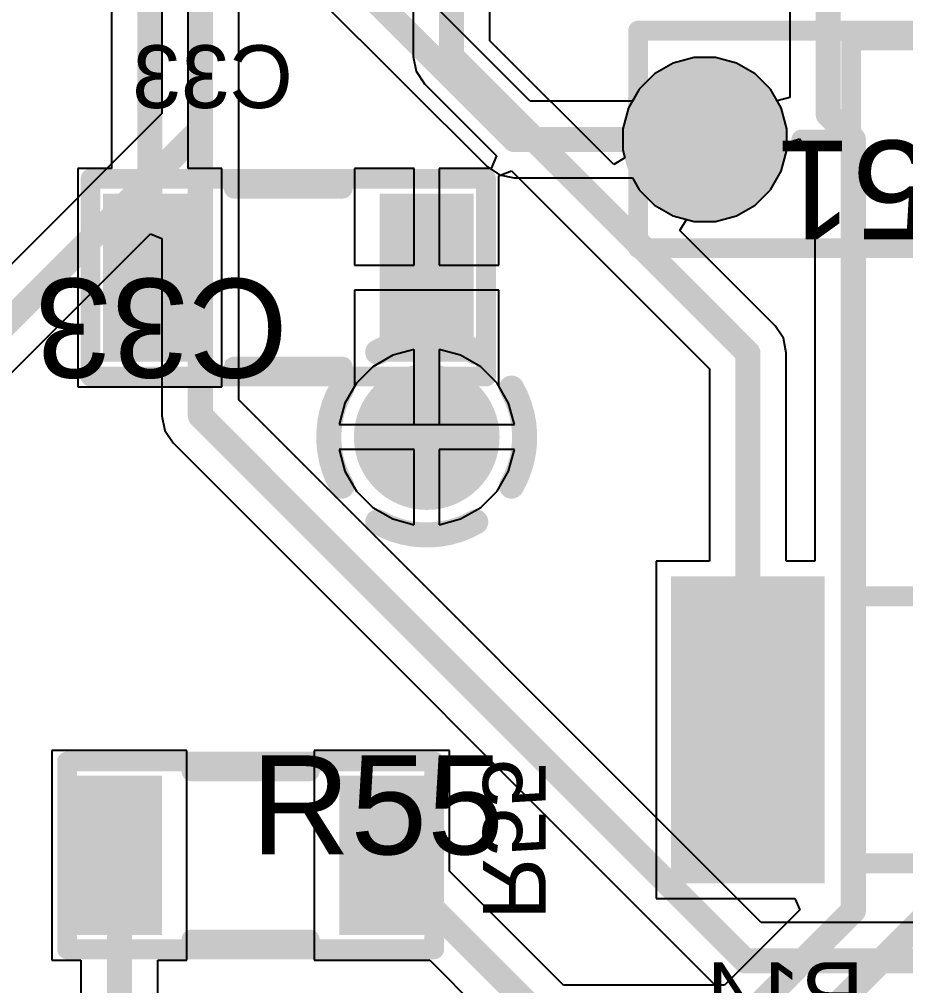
# Model space of a CAD drawing. Header units: inches. Extents: x -8.09 to -2.28, y -0.1 to 6.11.
# Drawn here: x -6.8121 to -6.4592, y 3.8031 to 4.1878 of the extents above; entities that cross this region are included whole.
import ezdxf

# ---------------------------------------------------------------- set-up
doc = ezdxf.new("R2010")
doc.units = ezdxf.units.IN
doc.header["$MEASUREMENT"] = 0
for name, color, linetype in [('BottomLayer', 5, 'Continuous'), ('BottomSolder', 6, 'Continuous'), ('InternalPlane1', 76, 'Continuous'), ('InternalPlane2', 16, 'Continuous'), ('Mechanical5', 56, 'Continuous'), ('MultiLayer', 9, 'Continuous'), ('PadHoleLayer', 156, 'Continuous'), ('TopLayer', 1, 'Continuous'), ('TopOverlay', 2, 'Continuous'), ('TopPaste', 8, 'Continuous'), ('TopSolder', 216, 'Continuous'), ('ViaHoleLayer', 16, 'Continuous')]:
    doc.layers.add(name, color=color, linetype=linetype)
doc.styles.add('Arial', font='', dxfattribs={"height": 0.2})
doc.styles.get('Arial').set_extended_font_data('Arial')

# ---------------------------------------------------------------- blocks, each defined once
blk = doc.blocks.new('FP_RQ732B_IPC_C_36')
at = {"layer": 'TopLayer'}
for points in [[(-0.06914, 0.03173), (-0.03535, 0.03173), (-0.03535, -0.03173), (-0.06914, -0.03173)], [(0.03535, 0.03173), (0.06914, 0.03173), (0.06914, -0.03173), (0.03535, -0.03173)]]:
    blk.add_hatch(color=1, dxfattribs=at).paths.add_polyline_path(points)
at = {"layer": 'TopPaste'}
for points in [[(-0.06914, 0.03173), (-0.03535, 0.03173), (-0.03535, -0.03173), (-0.06914, -0.03173)], [(0.03535, 0.03173), (0.06914, 0.03173), (0.06914, -0.03173), (0.03535, -0.03173)]]:
    blk.add_hatch(color=8, dxfattribs=at).paths.add_polyline_path(points)
at = {"layer": 'TopSolder'}
for points in [[(-0.06914, 0.03173), (-0.03535, 0.03173), (-0.03535, -0.03173), (-0.06914, -0.03173)], [(0.03535, 0.03173), (0.06914, 0.03173), (0.06914, -0.03173), (0.03535, -0.03173)]]:
    blk.add_hatch(color=216, dxfattribs=at).paths.add_polyline_path(points)
at = {"layer": 'Mechanical5'}
for points in [[(-0.07307, 0.0374, 0.00787, 0.00787, 0), (0.07307, 0.0374, 0.00787, 0.00787, 0)], [(-0.07307, -0.0374, 0.00787, 0.00787, 0), (-0.07307, 0.0374, 0.00787, 0.00787, 0)], [(0.07307, -0.0374, 0.00787, 0.00787, 0), (0.07307, 0.0374, 0.00787, 0.00787, 0)], [(-0.07307, -0.0374, 0.00787, 0.00787, 0), (0.07307, -0.0374, 0.00787, 0.00787, 0)]]:
    blk.add_lwpolyline(points, format="xyseb", dxfattribs=at)
for points in [[(-0.07504, 0.0374, 0.00394, 0.00394, 1), (-0.07111, 0.0374, 0.00394, 0.00394, 1)], [(-0.07504, 0.0374, 0.00394, 0.00394, 1), (-0.07111, 0.0374, 0.00394, 0.00394, 1)], [(0.07111, 0.0374, 0.00394, 0.00394, 1), (0.07504, 0.0374, 0.00394, 0.00394, 1)], [(0.07111, 0.0374, 0.00394, 0.00394, 1), (0.07504, 0.0374, 0.00394, 0.00394, 1)], [(-0.07504, -0.0374, 0.00394, 0.00394, 1), (-0.07111, -0.0374, 0.00394, 0.00394, 1)], [(-0.07504, -0.0374, 0.00394, 0.00394, 1), (-0.07111, -0.0374, 0.00394, 0.00394, 1)], [(0.07111, -0.0374, 0.00394, 0.00394, 1), (0.07504, -0.0374, 0.00394, 0.00394, 1)], [(0.07111, -0.0374, 0.00394, 0.00394, 1), (0.07504, -0.0374, 0.00394, 0.00394, 1)]]:
    blk.add_lwpolyline(points, format="xyseb", close=True, dxfattribs=at)
at = {"layer": 'TopOverlay'}
for points in [[(-0.02354, 0.03346, 0.00787, 0.00787, 0), (0.02354, 0.03346, 0.00787, 0.00787, 0)], [(-0.02354, -0.03346, 0.00787, 0.00787, 0), (0.02354, -0.03346, 0.00787, 0.00787, 0)]]:
    blk.add_lwpolyline(points, format="xyseb", dxfattribs=at)
for points in [[(-0.02551, 0.03346, 0.00394, 0.00394, 1), (-0.02157, 0.03346, 0.00394, 0.00394, 1)], [(0.02157, 0.03346, 0.00394, 0.00394, 1), (0.02551, 0.03346, 0.00394, 0.00394, 1)], [(-0.02551, -0.03346, 0.00394, 0.00394, 1), (-0.02157, -0.03346, 0.00394, 0.00394, 1)], [(0.02157, -0.03346, 0.00394, 0.00394, 1), (0.02551, -0.03346, 0.00394, 0.00394, 1)]]:
    blk.add_lwpolyline(points, format="xyseb", close=True, dxfattribs=at)
at = {"layer": 'Mechanical5', "style": 'Arial'}
blk.add_text('R55', height=0.03937, rotation=360, dxfattribs=at).set_placement((0, 0.00044))
blk = doc.blocks.new('FP_CF18_MFG_40')
at = {"layer": 'BottomLayer'}
blk.add_hatch(color=5, dxfattribs=at).paths.add_polyline_path([(-0.15177, 0.02264), (-0.1065, 0.02264), (-0.1065, -0.02264), (-0.15177, -0.02264)])
h = blk.add_hatch(color=5, dxfattribs=at)
edge = h.paths.add_edge_path()
edge.add_arc((0.12913, 0), 0.02264, 0, 360)
at = {"layer": 'BottomSolder'}
blk.add_hatch(color=6, dxfattribs=at).paths.add_polyline_path([(-0.15177, 0.02264), (-0.1065, 0.02264), (-0.1065, -0.02264), (-0.15177, -0.02264)])
h = blk.add_hatch(color=6, dxfattribs=at)
edge = h.paths.add_edge_path()
edge.add_arc((0.12913, 0), 0.02264, 0, 360)
at = {"layer": 'InternalPlane1'}
h = blk.add_hatch(color=76, dxfattribs=at)
edge = h.paths.add_edge_path()
edge.add_arc((-0.12913, 0), 0.0328, 0, 360)
h = blk.add_hatch(color=76, dxfattribs=at)
edge = h.paths.add_edge_path()
edge.add_arc((0.12913, 0), 0.0328, 0, 360)
at = {"layer": 'InternalPlane2'}
h = blk.add_hatch(color=16, dxfattribs=at)
edge = h.paths.add_edge_path()
edge.add_arc((-0.12913, 0), 0.0328, 0, 360)
h = blk.add_hatch(color=16, dxfattribs=at)
edge = h.paths.add_edge_path()
edge.add_arc((0.12913, 0), 0.0328, 0, 360)
at = {"layer": 'MultiLayer'}
blk.add_hatch(color=9, dxfattribs=at).paths.add_polyline_path([(-0.15177, 0.02264), (-0.1065, 0.02264), (-0.1065, -0.02264), (-0.15177, -0.02264)])
h = blk.add_hatch(color=9, dxfattribs=at)
edge = h.paths.add_edge_path()
edge.add_arc((0.12913, 0), 0.02264, 0, 360)
at = {"layer": 'PadHoleLayer'}
h = blk.add_hatch(color=156, dxfattribs=at)
edge = h.paths.add_edge_path()
edge.add_arc((-0.12913, 0), 0.0128, 0, 360)
h = blk.add_hatch(color=156, dxfattribs=at)
edge = h.paths.add_edge_path()
edge.add_arc((0.12913, 0), 0.0128, 0, 360)
at = {"layer": 'TopLayer'}
blk.add_hatch(color=1, dxfattribs=at).paths.add_polyline_path([(-0.15177, 0.02264), (-0.1065, 0.02264), (-0.1065, -0.02264), (-0.15177, -0.02264)])
h = blk.add_hatch(color=1, dxfattribs=at)
edge = h.paths.add_edge_path()
edge.add_arc((0.12913, 0), 0.02264, 0, 360)
at = {"layer": 'TopSolder'}
blk.add_hatch(color=216, dxfattribs=at).paths.add_polyline_path([(-0.15177, 0.02264), (-0.1065, 0.02264), (-0.1065, -0.02264), (-0.15177, -0.02264)])
h = blk.add_hatch(color=216, dxfattribs=at)
edge = h.paths.add_edge_path()
edge.add_arc((0.12913, 0), 0.02264, 0, 360)
at = {"layer": 'Mechanical5'}
for points in [[(-0.15571, 0.04331, 0.00787, 0.00787, 0), (-0.15571, -0.04331, 0.00787, 0.00787, 0)], [(0.15571, 0.04331, 0.00787, 0.00787, 0), (-0.15571, 0.04331, 0.00787, 0.00787, 0)], [(0.15571, 0.04331, 0.00787, 0.00787, 0), (0.15571, -0.04331, 0.00787, 0.00787, 0)], [(0.15571, -0.04331, 0.00787, 0.00787, 0), (-0.15571, -0.04331, 0.00787, 0.00787, 0)]]:
    blk.add_lwpolyline(points, format="xyseb", dxfattribs=at)
for points in [[(-0.15768, 0.04331, 0.00394, 0.00394, 1), (-0.15374, 0.04331, 0.00394, 0.00394, 1)], [(-0.15768, 0.04331, 0.00394, 0.00394, 1), (-0.15374, 0.04331, 0.00394, 0.00394, 1)], [(0.15374, 0.04331, 0.00394, 0.00394, 1), (0.15768, 0.04331, 0.00394, 0.00394, 1)], [(0.15374, 0.04331, 0.00394, 0.00394, 1), (0.15768, 0.04331, 0.00394, 0.00394, 1)], [(-0.15768, -0.04331, 0.00394, 0.00394, 1), (-0.15374, -0.04331, 0.00394, 0.00394, 1)], [(-0.15768, -0.04331, 0.00394, 0.00394, 1), (-0.15374, -0.04331, 0.00394, 0.00394, 1)], [(0.15374, -0.04331, 0.00394, 0.00394, 1), (0.15768, -0.04331, 0.00394, 0.00394, 1)], [(0.15374, -0.04331, 0.00394, 0.00394, 1), (0.15768, -0.04331, 0.00394, 0.00394, 1)]]:
    blk.add_lwpolyline(points, format="xyseb", close=True, dxfattribs=at)
at = {"layer": 'TopOverlay'}
for points in [[(-0.07087, 0.03937, 0.00787, 0.00787, 0), (-0.07087, -0.03937, 0.00787, 0.00787, 0)], [(0.07087, 0.03937, 0.00787, 0.00787, 0), (-0.07087, 0.03937, 0.00787, 0.00787, 0)], [(0.07087, 0.03937, 0.00787, 0.00787, 0), (0.07087, -0.03937, 0.00787, 0.00787, 0)], [(-0.07087, 0, 0.00787, 0.00787, 0), (-0.09075, 0, 0.00787, 0.00787, 0)], [(0.09075, 0, 0.00787, 0.00787, 0), (0.07087, 0, 0.00787, 0.00787, 0)], [(0.07087, -0.03937, 0.00787, 0.00787, 0), (-0.07087, -0.03937, 0.00787, 0.00787, 0)]]:
    blk.add_lwpolyline(points, format="xyseb", dxfattribs=at)
for points in [[(-0.07283, 0.03937, 0.00394, 0.00394, 1), (-0.0689, 0.03937, 0.00394, 0.00394, 1)], [(-0.07283, 0.03937, 0.00394, 0.00394, 1), (-0.0689, 0.03937, 0.00394, 0.00394, 1)], [(0.0689, 0.03937, 0.00394, 0.00394, 1), (0.07283, 0.03937, 0.00394, 0.00394, 1)], [(0.0689, 0.03937, 0.00394, 0.00394, 1), (0.07283, 0.03937, 0.00394, 0.00394, 1)], [(-0.09272, 0, 0.00394, 0.00394, 1), (-0.08878, 0, 0.00394, 0.00394, 1)], [(-0.07283, 0, 0.00394, 0.00394, 1), (-0.0689, 0, 0.00394, 0.00394, 1)], [(0.0689, 0, 0.00394, 0.00394, 1), (0.07283, 0, 0.00394, 0.00394, 1)], [(0.08878, 0, 0.00394, 0.00394, 1), (0.09272, 0, 0.00394, 0.00394, 1)], [(-0.07283, -0.03937, 0.00394, 0.00394, 1), (-0.0689, -0.03937, 0.00394, 0.00394, 1)], [(-0.07283, -0.03937, 0.00394, 0.00394, 1), (-0.0689, -0.03937, 0.00394, 0.00394, 1)], [(0.0689, -0.03937, 0.00394, 0.00394, 1), (0.07283, -0.03937, 0.00394, 0.00394, 1)], [(0.0689, -0.03937, 0.00394, 0.00394, 1), (0.07283, -0.03937, 0.00394, 0.00394, 1)]]:
    blk.add_lwpolyline(points, format="xyseb", close=True, dxfattribs=at)
at = {"layer": 'Mechanical5', "style": 'Arial'}
blk.add_text('R51', height=0.03937, dxfattribs=at).set_placement((0, 0.00044))
blk = doc.blocks.new('RESC3226X70X40ML20T20_77')
at = {"layer": 'TopLayer'}
for points in [[(-0.08858, -0.05709), (-0.08858, 0.05709), (-0.03543, 0.05709), (-0.03543, -0.05709)], [(0.03543, -0.05709), (0.03543, 0.05709), (0.08858, 0.05709), (0.08858, -0.05709)]]:
    blk.add_hatch(color=1, dxfattribs=at).paths.add_polyline_path(points)
at = {"layer": 'TopPaste'}
for points in [[(-0.08858, -0.05709), (-0.08858, 0.05709), (-0.03543, 0.05709), (-0.03543, -0.05709)], [(0.03543, -0.05709), (0.03543, 0.05709), (0.08858, 0.05709), (0.08858, -0.05709)]]:
    blk.add_hatch(color=8, dxfattribs=at).paths.add_polyline_path(points)
at = {"layer": 'TopSolder'}
for points in [[(-0.09258, -0.06109), (-0.09258, 0.06109), (-0.03143, 0.06109), (-0.03143, -0.06109)], [(0.03143, -0.06109), (0.03143, 0.06109), (0.09258, 0.06109), (0.09258, -0.06109)]]:
    blk.add_hatch(color=216, dxfattribs=at).paths.add_polyline_path(points)
at = {"layer": 'TopOverlay'}
for points in [[(-0.01969, 0.05315, 0.00787, 0.00787, 0), (0.01969, 0.05315, 0.00787, 0.00787, 0)], [(-0.01969, -0.05315, 0.00787, 0.00787, 0), (0.01969, -0.05315, 0.00787, 0.00787, 0)]]:
    blk.add_lwpolyline(points, format="xyseb", dxfattribs=at)
for points in [[(-0.02165, 0.05315, 0.00394, 0.00394, 1), (-0.01772, 0.05315, 0.00394, 0.00394, 1)], [(0.01772, 0.05315, 0.00394, 0.00394, 1), (0.02165, 0.05315, 0.00394, 0.00394, 1)], [(-0.02165, -0.05315, 0.00394, 0.00394, 1), (-0.01772, -0.05315, 0.00394, 0.00394, 1)], [(0.01772, -0.05315, 0.00394, 0.00394, 1), (0.02165, -0.05315, 0.00394, 0.00394, 1)]]:
    blk.add_lwpolyline(points, format="xyseb", close=True, dxfattribs=at)
blk = doc.blocks.new('FP_C1206C_EB_MFG_134')
at = {"layer": 'TopLayer'}
for points in [[(-0.07382, 0.03346), (-0.03642, 0.03346), (-0.03642, -0.03346), (-0.07382, -0.03346)], [(0.03642, 0.03346), (0.07382, 0.03346), (0.07382, -0.03346), (0.03642, -0.03346)]]:
    blk.add_hatch(color=1, dxfattribs=at).paths.add_polyline_path(points)
at = {"layer": 'TopPaste'}
for points in [[(-0.07382, 0.03346), (-0.03642, 0.03346), (-0.03642, -0.03346), (-0.07382, -0.03346)], [(0.03642, 0.03346), (0.07382, 0.03346), (0.07382, -0.03346), (0.03642, -0.03346)]]:
    blk.add_hatch(color=8, dxfattribs=at).paths.add_polyline_path(points)
at = {"layer": 'TopSolder'}
for points in [[(-0.07382, 0.03346), (-0.03642, 0.03346), (-0.03642, -0.03346), (-0.07382, -0.03346)], [(0.03642, 0.03346), (0.07382, 0.03346), (0.07382, -0.03346), (0.03642, -0.03346)]]:
    blk.add_hatch(color=216, dxfattribs=at).paths.add_polyline_path(points)
at = {"layer": 'Mechanical5'}
for points in [[(0.07874, 0.03937, 0.00787, 0.00787, 0), (-0.07874, 0.03937, 0.00787, 0.00787, 0)], [(-0.07874, 0.03937, 0.00787, 0.00787, 0), (-0.07874, -0.03937, 0.00787, 0.00787, 0)], [(0.07874, 0.03937, 0.00787, 0.00787, 0), (0.07874, -0.03937, 0.00787, 0.00787, 0)], [(0.07874, -0.03937, 0.00787, 0.00787, 0), (-0.07874, -0.03937, 0.00787, 0.00787, 0)]]:
    blk.add_lwpolyline(points, format="xyseb", dxfattribs=at)
for points in [[(-0.08071, 0.03937, 0.00394, 0.00394, 1), (-0.07677, 0.03937, 0.00394, 0.00394, 1)], [(-0.08071, 0.03937, 0.00394, 0.00394, 1), (-0.07677, 0.03937, 0.00394, 0.00394, 1)], [(0.07677, 0.03937, 0.00394, 0.00394, 1), (0.08071, 0.03937, 0.00394, 0.00394, 1)], [(0.07677, 0.03937, 0.00394, 0.00394, 1), (0.08071, 0.03937, 0.00394, 0.00394, 1)], [(-0.08071, -0.03937, 0.00394, 0.00394, 1), (-0.07677, -0.03937, 0.00394, 0.00394, 1)], [(-0.08071, -0.03937, 0.00394, 0.00394, 1), (-0.07677, -0.03937, 0.00394, 0.00394, 1)], [(0.07677, -0.03937, 0.00394, 0.00394, 1), (0.08071, -0.03937, 0.00394, 0.00394, 1)], [(0.07677, -0.03937, 0.00394, 0.00394, 1), (0.08071, -0.03937, 0.00394, 0.00394, 1)]]:
    blk.add_lwpolyline(points, format="xyseb", close=True, dxfattribs=at)
at = {"layer": 'TopOverlay'}
for points in [[(0.02165, 0.03543, 0.00787, 0.00787, 0), (-0.02165, 0.03543, 0.00787, 0.00787, 0)], [(0.02165, -0.03543, 0.00787, 0.00787, 0), (-0.02165, -0.03543, 0.00787, 0.00787, 0)]]:
    blk.add_lwpolyline(points, format="xyseb", dxfattribs=at)
for points in [[(-0.02362, 0.03543, 0.00394, 0.00394, 1), (-0.01969, 0.03543, 0.00394, 0.00394, 1)], [(0.01969, 0.03543, 0.00394, 0.00394, 1), (0.02362, 0.03543, 0.00394, 0.00394, 1)], [(-0.02362, -0.03543, 0.00394, 0.00394, 1), (-0.01969, -0.03543, 0.00394, 0.00394, 1)], [(0.01969, -0.03543, 0.00394, 0.00394, 1), (0.02362, -0.03543, 0.00394, 0.00394, 1)]]:
    blk.add_lwpolyline(points, format="xyseb", close=True, dxfattribs=at)
at = {"layer": 'Mechanical5', "style": 'Arial'}
blk.add_text('C33', height=0.03937, dxfattribs=at).set_placement((0, 0.00044))

msp = doc.modelspace()

# ---------------------------------------------------------------- hatches: boundary and pattern name
at = {"layer": 'BottomLayer'}
h = msp.add_hatch(color=5, dxfattribs=at)
edge = h.paths.add_edge_path()
edge.add_arc((-6.64988, 4.02153), 0.025, 0, 360)
at = {"layer": 'BottomSolder'}
h = msp.add_hatch(color=6, dxfattribs=at)
edge = h.paths.add_edge_path()
edge.add_arc((-6.64988, 4.02153), 0.029, 0, 360)
at = {"layer": 'TopLayer'}
h = msp.add_hatch(color=1, dxfattribs=at)
edge = h.paths.add_edge_path()
edge.add_arc((-6.64988, 4.02153), 0.025, 0, 360)
at = {"layer": 'TopSolder'}
h = msp.add_hatch(color=216, dxfattribs=at)
edge = h.paths.add_edge_path()
edge.add_arc((-6.64988, 4.02153), 0.029, 0, 360)
at = {"layer": 'ViaHoleLayer'}
h = msp.add_hatch(color=16, dxfattribs=at)
edge = h.paths.add_edge_path()
edge.add_arc((-6.64988, 4.02153), 0.014, 0, 360)

# ---------------------------------------------------------------- linework, layer by layer
at = {"layer": 'BottomLayer'}
for p, q in [((-6.75529, 4.32154), (-6.75529, 4.15033)), ((-6.60867, 4.15529), (-6.70471, 4.25133)), ((-6.72471, 4.144), (-6.72471, 4.22154)), ((-6.72009, 4.22346), (-6.62581, 4.12919)), ((-6.55173, 4.17041), (-6.55917, 4.16612)), ((-6.54343, 4.17264), (-6.55173, 4.17041)), ((-6.53484, 4.17264), (-6.54343, 4.17264)), ((-6.52654, 4.17041), (-6.53484, 4.17264)), ((-6.51909, 4.16612), (-6.52654, 4.17041)), ((-6.55917, 4.16612), (-6.56525, 4.16004)), ((-6.51302, 4.16004), (-6.51909, 4.16612)), ((-6.56525, 4.16004), (-6.56799, 4.15529)), ((-6.50872, 4.1526), (-6.51302, 4.16004)), ((-6.56799, 4.15529), (-6.60867, 4.15529)), ((-6.5065, 4.1443), (-6.50872, 4.1526)), ((-6.75529, 4.15033), (-6.90051, 4.00512)), ((-6.72471, 4.03633), (-6.72471, 4.144)), ((-6.5065, 4.1357), (-6.5065, 4.1443)), ((-6.50872, 4.1274), (-6.5065, 4.1357)), ((-6.62581, 4.12919), (-6.62085, 4.12587)), ((-6.62085, 4.12587), (-6.615, 4.12471)), ((-6.615, 4.12471), (-6.56799, 4.12471)), ((-6.56799, 4.12471), (-6.56525, 4.11996)), ((-6.51302, 4.11996), (-6.50872, 4.1274)), ((-6.56525, 4.11996), (-6.55917, 4.11388)), ((-6.51909, 4.11388), (-6.51302, 4.11996)), ((-6.55917, 4.11388), (-6.55173, 4.10959)), ((-6.52654, 4.10959), (-6.51909, 4.11388)), ((-6.55173, 4.10959), (-6.54343, 4.10736)), ((-6.53484, 4.10736), (-6.52654, 4.10959)), ((-6.54343, 4.10736), (-6.53484, 4.10736)), ((-7.08385, 3.77852), (-6.75991, 4.10246)), ((-6.75991, 4.10246), (-6.75529, 4.10054)), ((-6.75529, 4.10054), (-6.75529, 4.03)), ((-6.65488, 4.05643), (-6.66339, 4.05415)), ((-6.65488, 4.02653), (-6.65488, 4.05643)), ((-6.63637, 4.05415), (-6.64488, 4.05643)), ((-6.64488, 4.05643), (-6.64488, 4.02653)), ((-6.66339, 4.05415), (-6.67137, 4.04954)), ((-6.62839, 4.04954), (-6.63637, 4.05415)), ((-6.67137, 4.04954), (-6.67789, 4.04302)), ((-6.62188, 4.04302), (-6.62839, 4.04954)), ((-6.67789, 4.04302), (-6.6825, 4.03504)), ((-6.61727, 4.03504), (-6.62188, 4.04302)), ((-6.51666, 3.82829), (-6.72471, 4.03633)), ((-6.6825, 4.03504), (-6.68478, 4.02653)), ((-6.61499, 4.02653), (-6.61727, 4.03504)), ((-6.75529, 4.03), (-6.75413, 4.02415)), ((-6.75413, 4.02415), (-6.75081, 4.01919)), ((-6.68478, 4.02653), (-6.65488, 4.02653)), ((-6.64488, 4.02653), (-6.61499, 4.02653)), ((-6.75081, 4.01919), (-6.53381, 3.80219)), ((-6.65488, 4.01653), (-6.68478, 4.01653)), ((-6.68478, 4.01653), (-6.6825, 4.00802)), ((-6.65488, 3.98664), (-6.65488, 4.01653)), ((-6.61499, 4.01653), (-6.64488, 4.01653)), ((-6.64488, 4.01653), (-6.64488, 3.98664)), ((-6.61727, 4.00802), (-6.61499, 4.01653)), ((-6.6825, 4.00802), (-6.67789, 4.00004)), ((-6.62188, 4.00004), (-6.61727, 4.00802)), ((-6.67789, 4.00004), (-6.67137, 3.99353)), ((-6.62839, 3.99353), (-6.62188, 4.00004)), ((-6.67137, 3.99353), (-6.66339, 3.98892)), ((-6.63637, 3.98892), (-6.62839, 3.99353)), ((-6.66339, 3.98892), (-6.65488, 3.98664)), ((-6.64488, 3.98664), (-6.63637, 3.98892)), ((-6.20646, 3.82829), (-6.51666, 3.82829))]:
    msp.add_line(p, q, dxfattribs=at)
for points in [[(-6.74, 4.144, 0.01, 0.01, 0), (-6.74, 4.365, 0.01, 0.01, 0)], [(-6.72, 4.245, 0.01, 0.01, 0), (-6.615, 4.14, 0.01, 0.01, 0)], [(-7.117, 3.767, 0.01, 0.01, 0), (-6.74, 4.144, 0.01, 0.01, 0)], [(-6.74, 4.03, 0.01, 0.01, 0), (-6.74, 4.144, 0.01, 0.01, 0)], [(-6.615, 4.14, 0.01, 0.01, 0), (-6.53913, 4.14, 0.01, 0.01, 0)], [(-6.74, 4.03, 0.01, 0.01, 0), (-6.523, 3.813, 0.01, 0.01, 0)], [(-6.523, 3.813, 0.01, 0.01, 0), (-6.163, 3.813, 0.01, 0.01, 0)]]:
    msp.add_lwpolyline(points, format="xyseb", dxfattribs=at)
for points in [[(-6.7425, 4.144, 0.005, 0.005, 1), (-6.7375, 4.144, 0.005, 0.005, 1)], [(-6.7425, 4.144, 0.005, 0.005, 1), (-6.7375, 4.144, 0.005, 0.005, 1)], [(-6.7425, 4.144, 0.005, 0.005, 1), (-6.7375, 4.144, 0.005, 0.005, 1)], [(-6.6175, 4.14, 0.005, 0.005, 1), (-6.6125, 4.14, 0.005, 0.005, 1)], [(-6.6175, 4.14, 0.005, 0.005, 1), (-6.6125, 4.14, 0.005, 0.005, 1)], [(-6.54163, 4.14, 0.005, 0.005, 1), (-6.53663, 4.14, 0.005, 0.005, 1)], [(-6.7425, 4.03, 0.005, 0.005, 1), (-6.7375, 4.03, 0.005, 0.005, 1)], [(-6.7425, 4.03, 0.005, 0.005, 1), (-6.7375, 4.03, 0.005, 0.005, 1)], [(-6.5255, 3.813, 0.005, 0.005, 1), (-6.5205, 3.813, 0.005, 0.005, 1)], [(-6.5255, 3.813, 0.005, 0.005, 1), (-6.5205, 3.813, 0.005, 0.005, 1)]]:
    msp.add_lwpolyline(points, format="xyseb", close=True, dxfattribs=at)
at = {"layer": 'InternalPlane1'}
for points in [[(-6.66938, 4.05531, 0.01, 0.01, -0.267949), (-6.63038, 4.05531, 0.01, 0.01, 0)], [(-6.68366, 4.00203, 0.01, 0.01, -0.267949), (-6.68366, 4.04103, 0.01, 0.01, 0)], [(-6.61611, 4.04103, 0.01, 0.01, -0.267949), (-6.61611, 4.00203, 0.01, 0.01, 0)], [(-6.63038, 3.98776, 0.01, 0.01, -0.267949), (-6.66938, 3.98776, 0.01, 0.01, 0)]]:
    msp.add_lwpolyline(points, format="xyseb", dxfattribs=at)
for points in [[(-6.67188, 4.05531, 0.005, 0.005, 1), (-6.66688, 4.05531, 0.005, 0.005, 1)], [(-6.63288, 4.05531, 0.005, 0.005, 1), (-6.62788, 4.05531, 0.005, 0.005, 1)], [(-6.68616, 4.04103, 0.005, 0.005, 1), (-6.68116, 4.04103, 0.005, 0.005, 1)], [(-6.61861, 4.04103, 0.005, 0.005, 1), (-6.61361, 4.04103, 0.005, 0.005, 1)], [(-6.68616, 4.00203, 0.005, 0.005, 1), (-6.68116, 4.00203, 0.005, 0.005, 1)], [(-6.61861, 4.00203, 0.005, 0.005, 1), (-6.61361, 4.00203, 0.005, 0.005, 1)], [(-6.67188, 3.98776, 0.005, 0.005, 1), (-6.66688, 3.98776, 0.005, 0.005, 1)], [(-6.63288, 3.98776, 0.005, 0.005, 1), (-6.62788, 3.98776, 0.005, 0.005, 1)]]:
    msp.add_lwpolyline(points, format="xyseb", close=True, dxfattribs=at)
at = {"layer": 'InternalPlane2'}
for points in [[(-6.66938, 4.05531, 0.01, 0.01, -0.267949), (-6.63038, 4.05531, 0.01, 0.01, 0)], [(-6.68366, 4.00203, 0.01, 0.01, -0.267949), (-6.68366, 4.04103, 0.01, 0.01, 0)], [(-6.61611, 4.04103, 0.01, 0.01, -0.267949), (-6.61611, 4.00203, 0.01, 0.01, 0)], [(-6.63038, 3.98776, 0.01, 0.01, -0.267949), (-6.66938, 3.98776, 0.01, 0.01, 0)]]:
    msp.add_lwpolyline(points, format="xyseb", dxfattribs=at)
for points in [[(-6.67188, 4.05531, 0.005, 0.005, 1), (-6.66688, 4.05531, 0.005, 0.005, 1)], [(-6.63288, 4.05531, 0.005, 0.005, 1), (-6.62788, 4.05531, 0.005, 0.005, 1)], [(-6.68616, 4.04103, 0.005, 0.005, 1), (-6.68116, 4.04103, 0.005, 0.005, 1)], [(-6.61861, 4.04103, 0.005, 0.005, 1), (-6.61361, 4.04103, 0.005, 0.005, 1)], [(-6.68616, 4.00203, 0.005, 0.005, 1), (-6.68116, 4.00203, 0.005, 0.005, 1)], [(-6.61861, 4.00203, 0.005, 0.005, 1), (-6.61361, 4.00203, 0.005, 0.005, 1)], [(-6.67188, 3.98776, 0.005, 0.005, 1), (-6.66688, 3.98776, 0.005, 0.005, 1)], [(-6.63288, 3.98776, 0.005, 0.005, 1), (-6.62788, 3.98776, 0.005, 0.005, 1)]]:
    msp.add_lwpolyline(points, format="xyseb", close=True, dxfattribs=at)
at = {"layer": 'TopLayer'}
for p, q in [((-6.62471, 4.17933), (-6.62471, 4.57067)), ((-6.50529, 4.498), (-6.50529, 4.15666)), ((-6.65529, 4.27434), (-6.65529, 4.173)), ((-6.77541, 4.225), (-6.77541, 4.12846)), ((-6.74482, 4.12846), (-6.74482, 4.21867)), ((-6.57544, 4.13007), (-6.62471, 4.17933)), ((-6.65529, 4.173), (-6.65413, 4.16715)), ((-6.55173, 4.17041), (-6.55917, 4.16612)), ((-6.54343, 4.17264), (-6.55173, 4.17041)), ((-6.53484, 4.17264), (-6.54343, 4.17264)), ((-6.52654, 4.17041), (-6.53484, 4.17264)), ((-6.51909, 4.16612), (-6.52654, 4.17041)), ((-6.65413, 4.16715), (-6.65081, 4.16219)), ((-6.55917, 4.16612), (-6.56525, 4.16004)), ((-6.51302, 4.16004), (-6.51909, 4.16612)), ((-6.65081, 4.16219), (-6.62209, 4.13346)), ((-6.56525, 4.16004), (-6.56955, 4.1526)), ((-6.51029, 4.15532), (-6.51302, 4.16004)), ((-6.50529, 4.15666), (-6.51029, 4.15532)), ((-6.56955, 4.1526), (-6.57177, 4.1443)), ((-6.57177, 4.1443), (-6.57177, 4.1357)), ((-6.5065, 4.13869), (-6.5015, 4.14021)), ((-6.5015, 4.14021), (-6.50081, 4.13919)), ((-6.50081, 4.13919), (-6.49529, 4.13367)), ((-6.57177, 4.1357), (-6.57095, 4.13265)), ((-6.50872, 4.1274), (-6.5065, 4.1357)), ((-6.5065, 4.1357), (-6.5065, 4.13869)), ((-6.62209, 4.13346), (-6.62416, 4.12846)), ((-6.57095, 4.13265), (-6.57544, 4.13007)), ((-6.49529, 4.13367), (-6.49529, 3.97209)), ((-6.77541, 4.12846), (-6.78882, 4.12846)), ((-6.78882, 4.12846), (-6.78882, 4.04154)), ((-6.73142, 4.12846), (-6.74482, 4.12846)), ((-6.73142, 4.04154), (-6.73142, 4.12846)), ((-6.65488, 4.12846), (-6.67858, 4.12846)), ((-6.67858, 4.12846), (-6.67858, 4.09)), ((-6.65488, 4.09), (-6.65488, 4.12846)), ((-6.62495, 4.12846), (-6.64488, 4.12846)), ((-6.64488, 4.12846), (-6.64488, 4.09)), ((-6.62473, 4.12846), (-6.62495, 4.12846)), ((-6.62416, 4.12846), (-6.62473, 4.12846)), ((-6.62473, 4.12846), (-6.62473, 4.12846)), ((-6.62118, 4.12548), (-6.62021, 4.12588)), ((-6.62118, 4.12491), (-6.62118, 4.12548)), ((-6.62118, 4.1247), (-6.62118, 4.12491)), ((-6.62118, 4.12491), (-6.62118, 4.12491)), ((-6.62118, 4.09), (-6.62118, 4.1247)), ((-6.62021, 4.12588), (-6.61618, 4.12755)), ((-6.61618, 4.12755), (-6.5373, 4.04867)), ((-6.51302, 4.11996), (-6.50872, 4.1274)), ((-6.51909, 4.11388), (-6.51302, 4.11996)), ((-6.52654, 4.10959), (-6.51909, 4.11388)), ((-6.53484, 4.10736), (-6.52654, 4.10959)), ((-6.54907, 4.1037), (-6.54648, 4.10818)), ((-6.54648, 4.10818), (-6.54343, 4.10736)), ((-6.54343, 4.10736), (-6.53484, 4.10736)), ((-6.51119, 4.06582), (-6.54907, 4.1037)), ((-6.67858, 4.09), (-6.65488, 4.09)), ((-6.64488, 4.09), (-6.62118, 4.09)), ((-6.64988, 4.08), (-6.67858, 4.08)), ((-6.67858, 4.08), (-6.67858, 4.04182)), ((-6.62118, 4.08), (-6.64988, 4.08)), ((-6.62118, 4.04182), (-6.62118, 4.08)), ((-6.50788, 4.06086), (-6.51119, 4.06582)), ((-6.50671, 4.05501), (-6.50788, 4.06086)), ((-6.50671, 3.97209), (-6.50671, 4.05501)), ((-6.5373, 4.04867), (-6.5373, 3.97209)), ((-6.78882, 4.04154), (-6.73142, 4.04154)), ((-6.67858, 4.04182), (-6.6825, 4.03504)), ((-6.61727, 4.03504), (-6.62118, 4.04182)), ((-6.6825, 4.03504), (-6.68478, 4.02653)), ((-6.61499, 4.02653), (-6.61727, 4.03504)), ((-6.68478, 4.02653), (-6.61499, 4.02653)), ((-6.65488, 4.01653), (-6.68478, 4.01653)), ((-6.68478, 4.01653), (-6.6825, 4.00802)), ((-6.65488, 3.98664), (-6.65488, 4.01653)), ((-6.61499, 4.01653), (-6.64488, 4.01653)), ((-6.64488, 4.01653), (-6.64488, 3.98664)), ((-6.61727, 4.00802), (-6.61499, 4.01653)), ((-6.6825, 4.00802), (-6.67789, 4.00004)), ((-6.62188, 4.00004), (-6.61727, 4.00802)), ((-6.67789, 4.00004), (-6.67137, 3.99353)), ((-6.62839, 3.99353), (-6.62188, 4.00004)), ((-6.67137, 3.99353), (-6.66339, 3.98892)), ((-6.63637, 3.98892), (-6.62839, 3.99353)), ((-6.66339, 3.98892), (-6.65488, 3.98664)), ((-6.64488, 3.98664), (-6.63637, 3.98892)), ((-6.5373, 3.97209), (-6.55858, 3.97209)), ((-6.55858, 3.97209), (-6.55858, 3.83791)), ((-6.49529, 3.97209), (-6.50671, 3.97209)), ((-6.74535, 3.89673), (-6.79914, 3.89673)), ((-6.79914, 3.89673), (-6.79914, 3.81327)), ((-6.74535, 3.81327), (-6.74535, 3.89673)), ((-6.64086, 3.89673), (-6.69465, 3.89673)), ((-6.69465, 3.89673), (-6.69465, 3.81327)), ((-6.64086, 3.84874), (-6.64086, 3.89673)), ((-6.59542, 3.80329), (-6.64086, 3.84874)), ((-6.55858, 3.83791), (-6.50325, 3.83791)), ((-6.50325, 3.83791), (-6.50133, 3.83329)), ((-6.50133, 3.83329), (-6.53133, 3.80329)), ((-6.79914, 3.81327), (-6.78754, 3.81327)), ((-6.78754, 3.81327), (-6.78754, 3.75486)), ((-6.75695, 3.76119), (-6.75695, 3.81327)), ((-6.75695, 3.81327), (-6.74535, 3.81327)), ((-6.69465, 3.81327), (-6.64865, 3.81327)), ((-6.64865, 3.81327), (-6.61257, 3.77719)), ((-6.53133, 3.80329), (-6.59542, 3.80329))]:
    msp.add_line(p, q, dxfattribs=at)
for points in [[(-6.64, 4.173, 0.01, 0.01, 0), (-6.64, 4.577, 0.01, 0.01, 0)], [(-6.49, 4.15, 0.01, 0.01, 0), (-6.49, 4.498, 0.01, 0.01, 0)], [(-6.76012, 4.085, 0.01, 0.01, 0), (-6.76012, 4.225, 0.01, 0.01, 0)], [(-6.64, 4.173, 0.01, 0.01, 0), (-6.52201, 4.05501, 0.01, 0.01, 0)], [(-6.49, 4.15, 0.01, 0.01, 0), (-6.48, 4.14, 0.01, 0.01, 0)], [(-6.48, 3.833, 0.01, 0.01, 0), (-6.48, 4.14, 0.01, 0.01, 0)], [(-6.64988, 4.02153, 0.01, 0.01, 0), (-6.64988, 4.085, 0.01, 0.01, 0)], [(-6.52201, 3.905, 0.01, 0.01, 0), (-6.52201, 4.05501, 0.01, 0.01, 0)], [(-6.77224, 3.75486, 0.01, 0.01, 0), (-6.77224, 3.855, 0.01, 0.01, 0)], [(-6.66776, 3.854, 0.01, 0.01, 0), (-6.66776, 3.855, 0.01, 0.01, 0)], [(-6.66776, 3.854, 0.01, 0.01, 0), (-6.60176, 3.788, 0.01, 0.01, 0)], [(-6.555, 3.727, 0.01, 0.01, 0), (-6.449, 3.833, 0.01, 0.01, 0)], [(-6.525, 3.788, 0.01, 0.01, 0), (-6.48, 3.833, 0.01, 0.01, 0)]]:
    msp.add_lwpolyline(points, format="xyseb", dxfattribs=at)
for points in [[(-6.6425, 4.173, 0.005, 0.005, 1), (-6.6375, 4.173, 0.005, 0.005, 1)], [(-6.6425, 4.173, 0.005, 0.005, 1), (-6.6375, 4.173, 0.005, 0.005, 1)], [(-6.4925, 4.15, 0.005, 0.005, 1), (-6.4875, 4.15, 0.005, 0.005, 1)], [(-6.4925, 4.15, 0.005, 0.005, 1), (-6.4875, 4.15, 0.005, 0.005, 1)], [(-6.4825, 4.14, 0.005, 0.005, 1), (-6.4775, 4.14, 0.005, 0.005, 1)], [(-6.4825, 4.14, 0.005, 0.005, 1), (-6.4775, 4.14, 0.005, 0.005, 1)], [(-6.76262, 4.085, 0.005, 0.005, 1), (-6.75762, 4.085, 0.005, 0.005, 1)], [(-6.65238, 4.085, 0.005, 0.005, 1), (-6.64738, 4.085, 0.005, 0.005, 1)], [(-6.52451, 4.05501, 0.005, 0.005, 1), (-6.51951, 4.05501, 0.005, 0.005, 1)], [(-6.52451, 4.05501, 0.005, 0.005, 1), (-6.51951, 4.05501, 0.005, 0.005, 1)], [(-6.65238, 4.02153, 0.005, 0.005, 1), (-6.64738, 4.02153, 0.005, 0.005, 1)], [(-6.52451, 3.905, 0.005, 0.005, 1), (-6.51951, 3.905, 0.005, 0.005, 1)], [(-6.77474, 3.855, 0.005, 0.005, 1), (-6.76974, 3.855, 0.005, 0.005, 1)], [(-6.67026, 3.855, 0.005, 0.005, 1), (-6.66526, 3.855, 0.005, 0.005, 1)], [(-6.67026, 3.854, 0.005, 0.005, 1), (-6.66526, 3.854, 0.005, 0.005, 1)], [(-6.67026, 3.854, 0.005, 0.005, 1), (-6.66526, 3.854, 0.005, 0.005, 1)], [(-6.4825, 3.833, 0.005, 0.005, 1), (-6.4775, 3.833, 0.005, 0.005, 1)], [(-6.4825, 3.833, 0.005, 0.005, 1), (-6.4775, 3.833, 0.005, 0.005, 1)]]:
    msp.add_lwpolyline(points, format="xyseb", close=True, dxfattribs=at)

# ---------------------------------------------------------------- block references
at = {"rotation": 180}
for name, p in [('FP_CF18_MFG_40', (-6.41, 4.14)), ('FP_C1206C_EB_MFG_134', (-6.705, 4.085))]:
    msp.add_blockref(name, p, dxfattribs=at)
for name, p in [('RESC3226X70X40ML20T20_77', (-6.46, 3.905)), ('FP_RQ732B_IPC_C_36', (-6.72, 3.855))]:
    msp.add_blockref(name, p)

# ---------------------------------------------------------------- texts
at = {"layer": 'TopOverlay', "style": 'Arial', "text_generation_flag": 2}
for s, p in [('C33', (-6.7031, 4.1525)), ('R14', (-6.47578, 3.7875))]:
    msp.add_text(s, height=0.025, dxfattribs=at).set_placement(p)
msp.add_text('R55', height=0.025, rotation=270, dxfattribs=at).set_placement((-6.6275, 3.82941))

doc.saveas('drawing.dxf')
